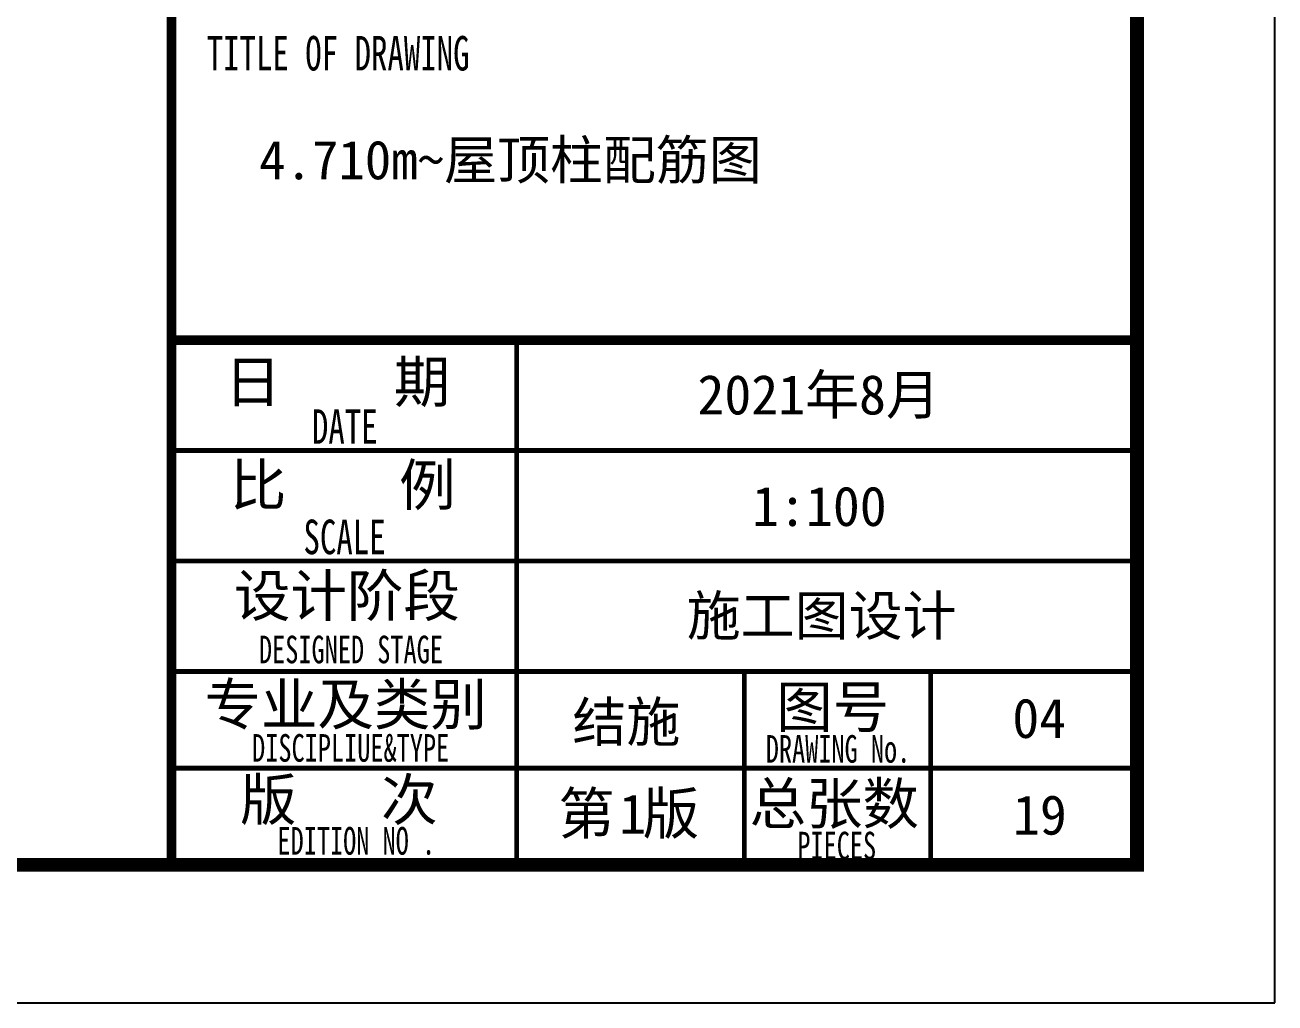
# Model space of a CAD drawing. Extents: x 169490 to 7584583, y -2399407 to 1374371.
# Drawn here: x 548380 to 557438, y 711545 to 718627 of the extents above; entities that cross this region are included whole.
import ezdxf

# ---------------------------------------------------------------- set-up
doc = ezdxf.new("R2010")
doc.units = 0
doc.header["$LTSCALE"] = 100
doc.layers.get('0').update_dxf_attribs({"linetype": 'CONTINUOUS'})
doc.layers.add('可改文字', color=6, linetype='CONTINUOUS', lineweight=18)
doc.layers.add('图签', color=147, linetype='CONTINUOUS', lineweight=18)
doc.layers.add('图框', color=140, linetype='CONTINUOUS')
doc.layers.add('图签文字', color=147, linetype='CONTINUOUS')
doc.styles.add('宋体', font='')
doc.styles.add('建筑图签-1', font='simhei.ttf', dxfattribs={"width": 0.7})
doc.styles.get('宋体').set_extended_font_data('SimSun')

# ---------------------------------------------------------------- blocks, each defined once
blk = doc.blocks.new('tq123')
at = {"layer": '图框'}
for points, const_width in [([(-6995.1, 0), (-6995.1, 57400)], 70), ([(-6995.1, 3800.3), (4.9, 3800.3)], 70), ([(-4495.1, 1400.3), (-4495.1, 3800.3)], 35), ([(-6995.1, 3000.3), (4.9, 3000.3)], 35), ([(-6995.1, 2200.3), (4.9, 2200.3)], 35), ([(-6995.1, 1400.3), (4.9, 1400.3)], 35), ([(-6995.1, 1400.3), (-495.1, 1400.3)], 35), ([(-4495.1, 0.3), (-4495.1, 1400.3)], 35), ([(-2845.1, 0.3), (-2845.1, 1400.3)], 35), ([(-2845.1, 0.3), (-2845.1, 1400.3)], 35), ([(-2845.1, 0.3), (-2845.1, 1400.3)], 35), ([(-1495.1, 0), (-1495.1, 1400)], 35), ([(-6995.1, 700.3), (-2845.1, 700.3)], 35), ([(-2845.1, 700), (4.9, 700)], 35)]:
    blk.add_lwpolyline(points, dxfattribs=dict(at, const_width=const_width))
at = {"layer": '图框', "style": '建筑图签-1', "width": 0.7}
for s, height, p in [('TITLE OF DRAWING', 250, (-6741.1, 5752.5)), ('DATE', 250, (-5978.6, 3049.2)), ('SCALE', 250, (-6039.9, 2250)), ('DESIGNED STAGE', 200, (-6362.5, 1459.9)), ('DISCIPLIUE&TYPE', 200, (-6412.2, 747.1)), ('DRAWING No.', 200, (-2690, 739.9)), ('EDITION NO .', 200, (-6228.6, 74.1)), ('PIECES', 200, (-2461.3, 39.9))]:
    blk.add_text(s, height=height, dxfattribs=at).set_placement(p)
at = {"layer": '图签', "color": 2, "style": '宋体'}
for s, height, p in [('2021年8月', 286.68, (-3185.1, 3261.7)), ('1:100', 286.68, (-2788.7, 2454.1)), ('施工图设计', 286.68, (-3262.7, 1661.7)), ('结施', 286.68, (-4090.8, 892.8)), ('1', 286.7, (-3751.7, 225.1)), ('19', 286.68, (-898.5, 219))]:
    blk.add_text(s, height=height, dxfattribs=at).set_placement(p)
at = {"layer": '图签文字', "color": 7, "style": '建筑图签-1'}
for s, p in [('日    期', (-6611.2, 3348.8)), ('比    例', (-6572.8, 2601.6)), ('设计阶段', (-6543.2, 1799.7)), ('专业及类别', (-6757.1, 1013.1)), ('图号', (-2614.2, 994.4)), ('版   次 ', (-6499.1, 323)), ('总张数', (-2807.3, 294.4)), ('第 版', (-4194.3, 223.4))]:
    blk.add_text(s, height=300, dxfattribs=at).set_placement(p)

msp = doc.modelspace()

# ---------------------------------------------------------------- linework, layer by layer
at = {"ltscale": 10}
msp.add_lwpolyline([(549442.9, 769944.8), (454837.9, 769944.8), (454837.9, 712544.8), (549442.9, 712544.8)], close=True, dxfattribs=at)
at = {"layer": '图框'}
msp.add_lwpolyline([(452337.9, 711544.8), (557437.9, 711544.8), (557437.9, 770944.8), (452337.9, 770944.8)], close=True, dxfattribs=at)
at = {"layer": '图框', "const_width": 100}
msp.add_lwpolyline([(454837.9, 712544.8), (556437.9, 712544.8), (556437.9, 769944.8), (454837.9, 769944.8)], close=True, dxfattribs=at)

# ---------------------------------------------------------------- block references
msp.add_blockref('tq123', (556437.9, 712544.8))

# ---------------------------------------------------------------- texts
at = {"layer": '可改文字', "color": 3, "style": '宋体'}
msp.add_text('4.710m~屋顶柱配筋图', height=281.283, dxfattribs=at).set_placement((550077.3, 717509.4))
at = {"layer": '图签', "color": 3, "style": '宋体'}
msp.add_text('04', height=286.68, dxfattribs=at).set_placement((555534.5, 713463.9))

doc.saveas('drawing.dxf')
